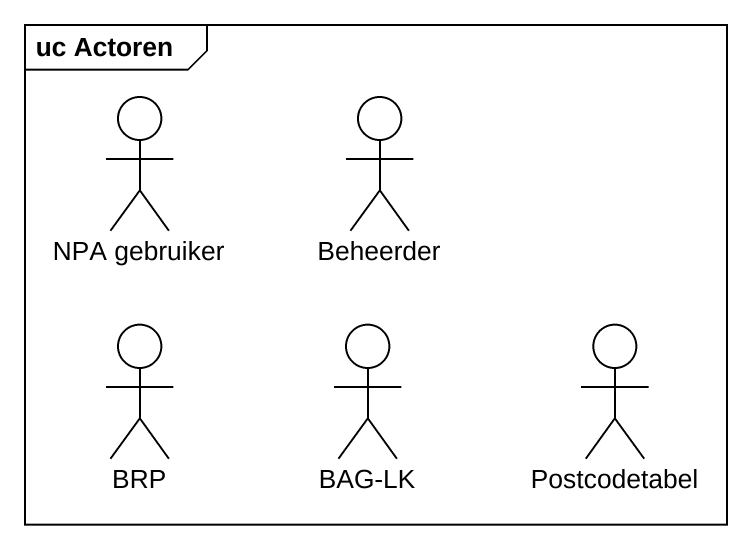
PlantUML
@startuml
mainframe uc Actoren
actor "NPA gebruiker" as NPA_gebruiker
actor Beheerder
actor BRP
actor "BAG-LK" as BAG_LK
actor Postcodetabel
@enduml
